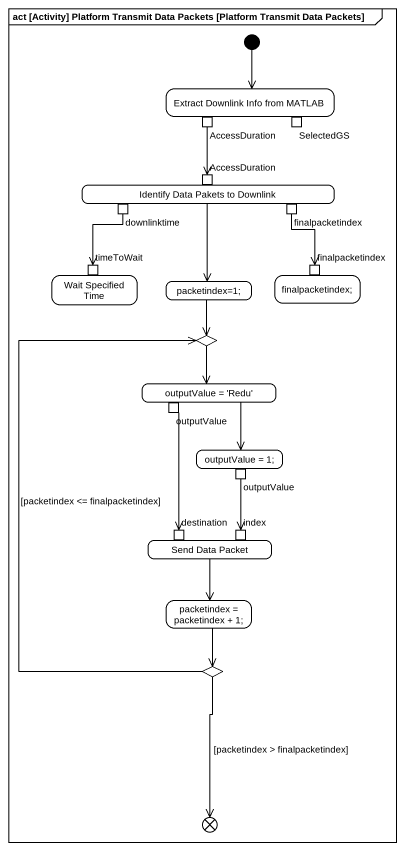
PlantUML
@startuml
mainframe act [Activity] Platform Transmit Data Packets [Platform Transmit Data Packets]
hide empty description
state "Extract Downlink Info from MATLAB" as Extract_Downlink_Info_from {
  state AccessDuration <<outputPin>>
  state SelectedGS <<outputPin>>
}
state "Identify Data Pakets to Downlink" as Identify_Data_Pakets_to {
  state downlinktime <<outputPin>>
  state "AccessDuration" as AccessDuration_2 <<inputPin>>
  state finalpacketindex <<outputPin>>
}
state "Wait Specified Time" as Wait_Specified_Time {
  state timeToWait <<inputPin>>
}
state "packetindex=1;" as packetindex_1
state "finalpacketindex;" as finalpacketindex_2 {
  state "finalpacketindex" as finalpacketindex_3 <<inputPin>>
}
state choice1 <<choice>>
state "outputValue = 'Redu'" as outputValue_Redu {
  state outputValue <<outputPin>>
}
state "outputValue = 1;" as outputValue_1 {
  state "outputValue" as outputValue_2 <<outputPin>>
}
state "Send Data Packet" as Send_Data_Packet {
  state destination <<inputPin>>
  state index <<inputPin>>
}
state "packetindex = packetindex + 1;" as packetindex_packetindex_1
state choice2 <<choice>>
state flowfinal1 <<end>>
[*] --> Extract_Downlink_Info_from
AccessDuration --> AccessDuration_2
Identify_Data_Pakets_to --> packetindex_1
downlinktime --> timeToWait
finalpacketindex --> finalpacketindex_3
packetindex_1 --> choice1
choice1 --> outputValue_Redu
outputValue_Redu --> outputValue_1
outputValue --> destination
outputValue_2 --> index
Send_Data_Packet --> packetindex_packetindex_1
packetindex_packetindex_1 --> choice2
choice2 -up-> choice1 : [packetindex <= finalpacketindex]
choice2 --> flowfinal1 : [packetindex > finalpacketindex]
@enduml
